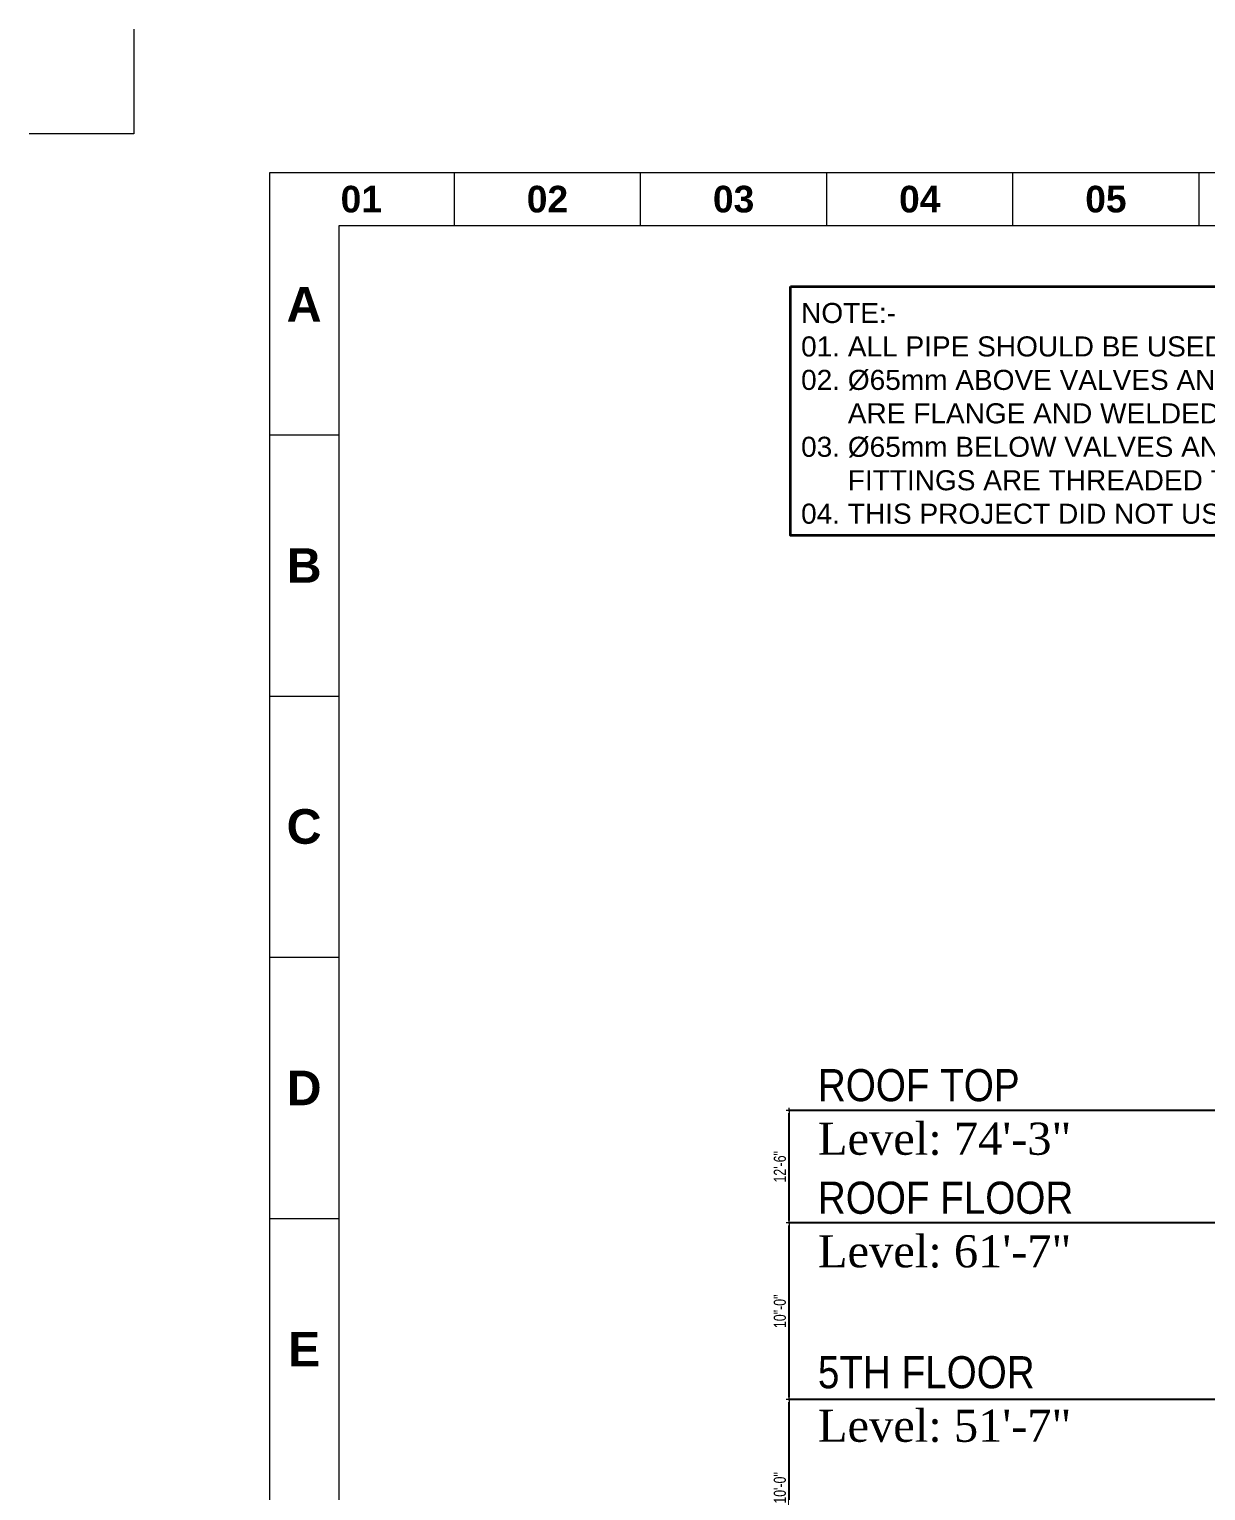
# Model space of a CAD drawing. Header units: inches. Extents: x -98933 to 1585249, y -3352739 to 192771.
# Drawn here: x 44196 to 45076, y 50076 to 51169 of the extents above; entities that cross this region are included whole.
import ezdxf

# ---------------------------------------------------------------- set-up
doc = ezdxf.new("R2010")
doc.units = ezdxf.units.IN
doc.header["$MEASUREMENT"] = 0
doc.header["$PDMODE"] = 35
doc.layers.get('Defpoints').update_dxf_attribs({"lineweight": 0})
for name, color, linetype, lineweight in [('DIM', 7, 'Continuous', 0), ('DIM 01', 250, 'Continuous', 9), ('Inline', 7, 'Continuous', 0), ('NI_TEXT', 144, 'Continuous', 15), ('Outline', 7, 'Continuous', 0), ('Scale', 7, 'Continuous', 0), ('Scale_Text', 7, 'Continuous', 0), ('SHEET', 186, 'Continuous', 35), ('Text', 7, 'Continuous', 0), ('Titelblk', 7, 'Continuous', 25), ('TITLE', 7, 'Continuous', 20)]:
    doc.layers.add(name, color=color, linetype=linetype, lineweight=lineweight)
doc.layers.add('FIREFIGHTING', color=241, linetype='Continuous')
doc.styles.add('AREAL', font='arial.ttf')
doc.styles.add('ltcnbt', font='swisscl.ttf')
doc.styles.get("Standard").update_dxf_attribs({"font": 'arialbd.ttf', "height": 24})
doc.styles.add('ZIA', font='ARIALN.TTF', dxfattribs={"width": 1.05, "height": 10})
doc.dimstyles.new('3_16', dxfattribs={"dimscale": 0.75, "dimtxt": 20, "dimasz": 2.5, "dimexe": 0.18, "dimexo": 0.0625, "dimgap": 0.125, "dimtad": 0, "dimdec": 0, "dimzin": 3, "dimdsep": 46, "dimlunit": 4, "dimtxsty": 'ltcnbt', "dimblk": 'D', "dimcen": 3, "dimclrt": 7, "dimadec": 0, "dimazin": 0, "dimtfac": 16, "dimtdec": 0, "dimtix": 1, "dimtmove": 0, "dimatfit": 3, "dimfxl": 1, "dimtvp": 0.75, "dimtolj": 1, "dimtzin": 0, "dimarcsym": 0})

# ---------------------------------------------------------------- blocks, each defined once
blk = doc.blocks.new('www')
at = {"layer": 'SHEET', "color": 7}
blk.add_lwpolyline([(-53842.73, 39693.39), (-53450.73, 39693.39), (-53450.73, 39572.23), (-53842.73, 39572.23)], close=True, dxfattribs=at)
at = {"layer": 'NI_TEXT', "insert": (-53837.57, 39685.33), "char_height": 9.7537, "width": 1359.5649, "attachment_point": 1, "style": 'AREAL'}
blk.add_mtext('{\\C5;NOTE:-\\C96;\\P\\C0;01. ALL PIPE SHOULD BE USED ASTM53 SCHEDULE 40.\\P02. Ø65mm ABOVE VALVES AND FITTINGS \\P      ARE FLANGE AND WELDED TYPE.\\P03. Ø65mm BELOW VALVES AND \\P      FITTINGS ARE THREADED TYPE.\\P04. THIS PROJECT DID NOT USE SPRINKLER SYSTEM.}', dxfattribs=at)
blk = doc.blocks.new('PAGE')
at = {"layer": 'Inline', "color": 252, "lineweight": 15}
blk.add_lwpolyline([(178051640.63, 22656441.11), (178051640.63, 22657235.79), (178050505.36, 22657235.79), (178050505.36, 22656441.11)], close=True, dxfattribs=at)
at = {"layer": 'Outline', "color": 252, "lineweight": 15}
blk.add_line((178051662.57, 22657252.66), (178050483.42, 22657252.66), dxfattribs=at)
blk.add_lwpolyline([(178050483.42, 22657252.66), (178050483.42, 22656424.24)], dxfattribs=at)
at = {"layer": 'Scale', "color": 252, "lineweight": 9}
for p, q in [((178050542.02, 22657235.79), (178050542.02, 22657252.66)), ((178050601.02, 22657235.79), (178050601.02, 22657252.66)), ((178050660.01, 22657235.79), (178050660.01, 22657252.66)), ((178050719.01, 22657235.79), (178050719.01, 22657252.66)), ((178050778.01, 22657235.79), (178050778.01, 22657252.66)), ((178050483.42, 22657169.57), (178050505.36, 22657169.57)), ((178050483.42, 22657086.79), (178050505.36, 22657086.79)), ((178050483.42, 22657004.01), (178050505.36, 22657004.01)), ((178050483.42, 22656921.23), (178050505.36, 22656921.23))]:
    blk.add_line(p, q, dxfattribs=at)
at = {"layer": 'Scale_Text', "color": 252, "lineweight": 13, "attachment_point": 5}
for s, insert, char_height, width in [('01', (178050512.52, 22657244.22), 8.435, 2.5102), ('02', (178050571.52, 22657244.22), 8.435, 2.5102), ('03', (178050630.51, 22657244.22), 8.435, 2.5102), ('04', (178050689.51, 22657244.22), 8.435, 2.5102), ('05', (178050748.51, 22657244.22), 8.435, 2.5102), ('A', (178050494.39, 22657210.97), 10.97, 8.3603), ('B', (178050494.39, 22657128.18), 10.97, 8.3603), ('C', (178050494.39, 22657045.4), 10.97, 8.3603), ('D', (178050494.39, 22656962.62), 10.97, 8.3603), ('E', (178050494.39, 22656879.84), 10.97, 8.3603)]:
    blk.add_mtext(s, dxfattribs=dict(at, insert=insert, char_height=char_height, width=width))
blk = doc.blocks.new('Title')
at = {"layer": 'Defpoints', "color": 1, "ltscale": 10}
blk.add_lwpolyline([(-102338.3, -85271), (-102338.3, -85371), (-102438.3, -85371)], dxfattribs=at)
at = {"layer": 'Titelblk', "color": 3, "linetype": 'Continuous', "lineweight": 0, "xscale": 3.014611567961765, "yscale": 3.014611567959946, "zscale": 3.014611567966516}
blk.add_blockref('PAGE', (-536855255.8, -68388224), dxfattribs=at)
blk = doc.blocks.new('D')
at = {"layer": 'DIM'}
for q in [(-1.125, 0), (0, 1.125), (1.125, 0), (0, -1.125)]:
    blk.add_line((0, 0), q, dxfattribs=at)
at = {"layer": 'DIM', "color": 6, "const_width": 0.375}
blk.add_lwpolyline([(-0.1875, 0, 1), (0.1875, 0, 1)], format="xyb", close=True, dxfattribs=at)
blk = doc.blocks.new('*D796')
at = {"layer": 'Defpoints', "color": 0, "transparency": 16777216}
for p in [(44764.1, 50144.4, 0), (44764.1, 50144.4), (44764.1, 50012.4, 0)]:
    blk.add_point(p, dxfattribs=at)
at = {"layer": 'DIM 01', "color": 0, "lineweight": -2, "transparency": 16777216}
for p, q in [((44764, 50144.4), (44764, 50144.4)), ((44764.1, 50014.3), (44764.1, 50142.5)), ((44764, 50012.4), (44764, 50012.4))]:
    blk.add_line(p, q, dxfattribs=at)
at = {"layer": 'DIM 01', "color": 0, "lineweight": -2, "transparency": 16777216, "xscale": 1.875, "yscale": 1.875, "zscale": 1.875}
for p, rotation in [((44764.1, 50144.4), 90), ((44764.1, 50012.4), 270)]:
    blk.add_blockref('D', p, dxfattribs=dict(at, rotation=rotation))
at = {"layer": 'DIM 01', "color": 7, "lineweight": -2, "transparency": 16777216, "insert": (44757.2, 50078.4), "char_height": 9, "attachment_point": 5, "rotation": 90, "style": 'ltcnbt'}
blk.add_mtext('\\A1;10\'-0"', dxfattribs=at)
blk = doc.blocks.new('*D797')
at = {"layer": 'Defpoints', "color": 0, "transparency": 16777216}
for p in [(44764.1, 50360.4, 0), (44764.1, 50360.4), (44764.1, 50276.4, 0)]:
    blk.add_point(p, dxfattribs=at)
at = {"layer": 'DIM 01', "color": 0, "lineweight": -2, "transparency": 16777216}
for p, q in [((44764, 50360.4), (44764, 50360.4)), ((44764.1, 50278.3), (44764.1, 50358.6)), ((44764, 50276.4), (44764, 50276.4))]:
    blk.add_line(p, q, dxfattribs=at)
at = {"layer": 'DIM 01', "color": 0, "lineweight": -2, "transparency": 16777216, "xscale": 1.875, "yscale": 1.875, "zscale": 1.875}
for p, rotation in [((44764.1, 50360.4), 90), ((44764.1, 50276.4), 270)]:
    blk.add_blockref('D', p, dxfattribs=dict(at, rotation=rotation))
at = {"layer": 'DIM 01', "color": 7, "lineweight": -2, "transparency": 16777216, "insert": (44757.2, 50318.4), "char_height": 9, "attachment_point": 5, "rotation": 90, "style": 'ltcnbt'}
blk.add_mtext('\\A1;12\'-6"', dxfattribs=at)
blk = doc.blocks.new('*D803')
at = {"layer": 'Defpoints', "color": 0, "transparency": 16777216}
for p in [(44764.1, 50276.4, 0), (44764.1, 50276.4), (44764.1, 50144.4, 0)]:
    blk.add_point(p, dxfattribs=at)
at = {"layer": 'DIM 01', "color": 0, "lineweight": -2, "transparency": 16777216}
for p, q in [((44764, 50276.4), (44764, 50276.4)), ((44764.1, 50146.3), (44764.1, 50274.5)), ((44764, 50144.4), (44764, 50144.4))]:
    blk.add_line(p, q, dxfattribs=at)
at = {"layer": 'DIM 01', "color": 0, "lineweight": -2, "transparency": 16777216, "xscale": 1.875, "yscale": 1.875, "zscale": 1.875}
for p, rotation in [((44764.1, 50276.4), 90), ((44764.1, 50144.4), 270)]:
    blk.add_blockref('D', p, dxfattribs=dict(at, rotation=rotation))
at = {"layer": 'DIM 01', "color": 7, "lineweight": -2, "transparency": 16777216, "insert": (44757.2, 50210.4), "char_height": 9, "attachment_point": 5, "rotation": 90, "style": 'ltcnbt'}
blk.add_mtext('\\A1;10"-0"', dxfattribs=at)

msp = doc.modelspace()

# ---------------------------------------------------------------- linework, layer by layer
at = {"layer": 'DIM 01', "lineweight": -2}
for p, q in [((45868.77, 50360.43, 0), (44764.09, 50360.43, 0)), ((45868.77, 50276.42, 0), (44764.09, 50276.42, 0)), ((45868.78, 50144.42, 0), (44764.09, 50144.42, 0))]:
    msp.add_line(p, q, dxfattribs=at)

# ---------------------------------------------------------------- block references
at = {"layer": 'FIREFIGHTING', "color": 201, "xscale": 1.53757659799885, "yscale": 1.537576597969746, "zscale": 1.537576597972144}
msp.add_blockref('www', (127552.41, -10055.21), dxfattribs=at)
at = {"layer": 'TITLE', "xscale": 0.7823455410753013, "yscale": 0.7823455410753013, "zscale": 0.7823455346014935}
msp.add_blockref('Title', (124338.27, 117879.99), dxfattribs=at)

# ---------------------------------------------------------------- texts
at = {"layer": 'Text', "color": 7, "lineweight": -3, "ltscale": 10, "char_height": 24, "width": 198.2815, "attachment_point": 1, "style": 'ZIA'}
for s, insert in [('ROOF TOP\\P{\\fTimes New Roman|b0|i0|c0|p18;\\W1;\\C0;Level: 74\'-3"}', (44785.59, 50391.42)), ('ROOF FLOOR {\\fTimes New Roman|b0|i0|c0|p18;\\W1;\\C0;Level: 61\'-7"}', (44785.59, 50307.29)), ('5TH FLOOR\\P{\\fTimes New Roman|b0|i0|c0|p18;\\W1;\\C0;Level: 51\'-7"}', (44785.59, 50176.88))]:
    msp.add_mtext(s, dxfattribs=dict(at, insert=insert))

# ---------------------------------------------------------------- dimensions: what is measured, and where the dimension line sits
at = {"layer": 'DIM 01', "lineweight": -2}
for base, p1, p2, text, picture, middle in [((44764.09, 50360.43), (44764.09, 50276.42, 0), (44764.09, 50360.43, 0), '12\'-6"', '*D797', (44757.17, 50318.43)), ((44764.09, 50276.42), (44764.09, 50144.42, 0), (44764.09, 50276.42, 0), '10"-0"', '*D803', (44757.17, 50210.42)), ((44764.09, 50144.42), (44764.09, 50012.42, 0), (44764.09, 50144.42, 0), '10\'-0"', '*D796', (44757.17, 50078.42))]:
    dim = msp.add_linear_dim(base=base, p1=p1, p2=p2, angle=90, text=text, dimstyle='3_16', override={"dimtxt": 12, "dimtmove": 1}, dxfattribs=at)
    dim.commit()
    dim.dimension.update_dxf_attribs({"geometry": picture, "text_midpoint": middle})

doc.saveas('drawing.dxf')
